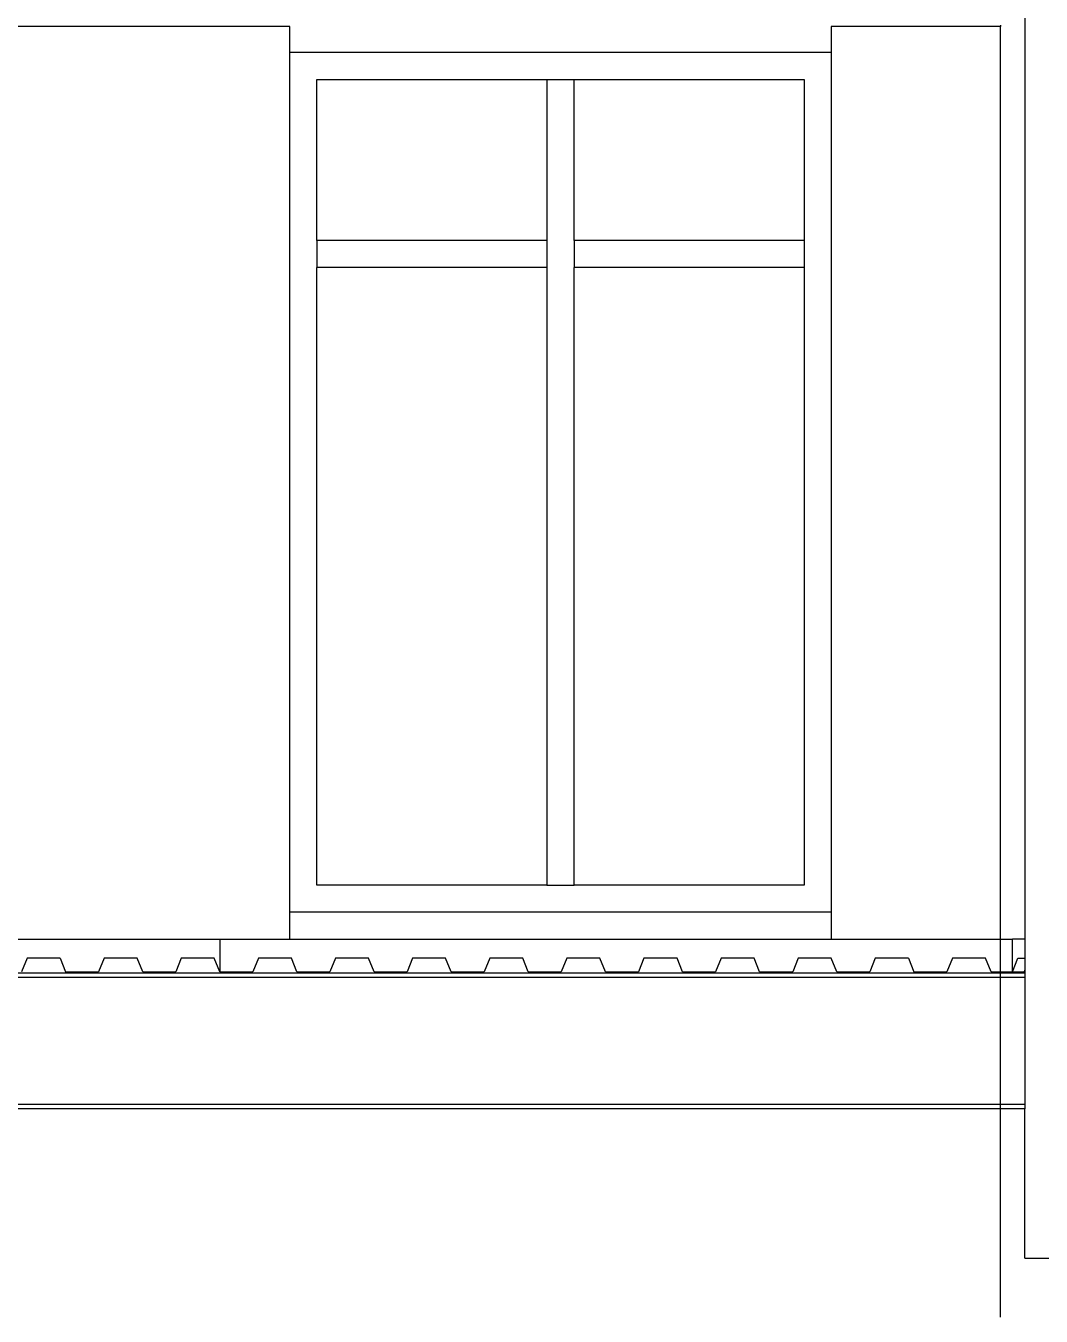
# Model space of a CAD drawing. Extents: x -92 to 92, y -11 to 21.
# Drawn here: x 24.037 to 27.788, y 2.312 to 7.076 of the extents above; entities that cross this region are included whole.
import ezdxf

# ---------------------------------------------------------------- set-up
doc = ezdxf.new("R2010")
doc.units = 0
doc.layers.get('0').update_dxf_attribs({"linetype": 'CONTINUOUS'})

msp = doc.modelspace()

# ---------------------------------------------------------------- linework, layer by layer
for p, q in [((27.7273, 9.6423), (27.7273, 3.7037)), ((25.0123, 7.0737), (23.8623, 7.0737)), ((25.0123, 6.978), (25.0123, 7.0737)), ((27.6373, 7.0737), (27.0123, 7.0737)), ((27.0123, 7.0737), (27.0123, 6.978)), ((27.6373, 7.078), (27.6373, 7.0737)), ((27.6373, 3.7037), (27.6373, 7.0737)), ((25.0123, 6.978), (27.0123, 6.978)), ((25.0123, 3.8037), (25.0123, 6.978)), ((27.0123, 6.978), (27.0123, 3.8037)), ((25.1123, 6.2837), (25.1123, 6.878)), ((25.1123, 6.878), (25.9623, 6.878)), ((25.9623, 6.878), (26.0623, 6.878)), ((25.9623, 6.878), (25.9623, 6.2837)), ((26.0623, 6.2837), (26.0623, 6.878)), ((26.0623, 6.878), (26.9123, 6.878)), ((26.9123, 6.878), (26.9123, 6.2837)), ((25.9623, 6.2837), (25.1123, 6.2837)), ((25.1123, 6.2837), (25.1123, 6.1837)), ((25.9623, 6.2837), (25.9623, 6.1837)), ((26.9123, 6.2837), (26.0623, 6.2837)), ((26.0623, 6.2837), (26.0623, 6.1837)), ((26.9123, 6.2837), (26.9123, 6.1837)), ((25.9623, 6.1837), (25.1123, 6.1837)), ((25.1123, 3.9037), (25.1123, 6.1837)), ((25.9623, 6.1837), (25.9623, 3.9037)), ((26.9123, 6.1837), (26.0623, 6.1837)), ((26.0623, 3.9037), (26.0623, 6.1837)), ((26.9123, 6.1837), (26.9123, 3.9037)), ((25.9623, 3.9037), (25.1123, 3.9037)), ((25.9623, 3.9037), (26.0623, 3.9037)), ((26.9123, 3.9037), (26.0623, 3.9037)), ((27.0123, 3.8037), (25.0123, 3.8037)), ((25.0123, 3.7037), (25.0123, 3.8037)), ((27.0123, 3.8037), (27.0123, 3.7037)), ((23.8623, 3.7037), (24.7539, 3.7037)), ((24.7539, 3.7037), (24.7539, 3.5837)), ((24.7539, 3.7037), (25.0123, 3.7037)), ((25.0123, 3.7037), (27.0123, 3.7037)), ((27.0123, 3.7037), (27.6373, 3.7037)), ((27.6373, 3.7037), (27.6813, 3.7037)), ((27.6373, 3.5837), (27.6373, 3.7037)), ((27.6813, 3.5837), (27.6813, 3.7037)), ((27.7273, 3.7037), (27.6813, 3.7037)), ((27.7273, 3.7037), (27.7273, 3.6337)), ((24.0418, 3.6337), (24.0214, 3.5837)), ((24.1638, 3.6337), (24.0418, 3.6337)), ((24.1638, 3.6337), (24.1842, 3.5837)), ((24.3266, 3.6337), (24.3063, 3.5837)), ((24.4487, 3.6337), (24.3266, 3.6337)), ((24.4691, 3.5837), (24.4487, 3.6337)), ((24.6115, 3.6337), (24.5911, 3.5837)), ((24.7336, 3.6337), (24.6115, 3.6337)), ((24.7539, 3.5837), (24.7336, 3.6337)), ((24.8963, 3.6337), (24.876, 3.5837)), ((25.0184, 3.6337), (24.8963, 3.6337)), ((25.0388, 3.5837), (25.0184, 3.6337)), ((25.1812, 3.6337), (25.1608, 3.5837)), ((25.3033, 3.6337), (25.1812, 3.6337)), ((25.3236, 3.5837), (25.3033, 3.6337)), ((25.466, 3.6337), (25.4457, 3.5837)), ((25.5881, 3.6337), (25.466, 3.6337)), ((25.6085, 3.5837), (25.5881, 3.6337)), ((25.7509, 3.6337), (25.7306, 3.5837)), ((25.873, 3.6337), (25.7509, 3.6337)), ((25.8933, 3.5837), (25.873, 3.6337)), ((26.0358, 3.6337), (26.0154, 3.5837)), ((26.1578, 3.6337), (26.0358, 3.6337)), ((26.1782, 3.5837), (26.1578, 3.6337)), ((26.3206, 3.6337), (26.3003, 3.5837)), ((26.4427, 3.6337), (26.3206, 3.6337)), ((26.463, 3.5837), (26.4427, 3.6337)), ((26.6055, 3.6337), (26.5851, 3.5837)), ((26.7276, 3.6337), (26.6055, 3.6337)), ((26.7479, 3.5837), (26.7276, 3.6337)), ((26.8903, 3.6337), (26.87, 3.5837)), ((27.0124, 3.6337), (26.8903, 3.6337)), ((27.0328, 3.5837), (27.0124, 3.6337)), ((27.1752, 3.6337), (27.1548, 3.5837)), ((27.2973, 3.6337), (27.1752, 3.6337)), ((27.2973, 3.6337), (27.3176, 3.5837)), ((27.46, 3.6337), (27.4397, 3.5837)), ((27.5821, 3.6337), (27.46, 3.6337)), ((27.6025, 3.5837), (27.5821, 3.6337)), ((27.6813, 3.5837), (27.7017, 3.6337)), ((27.7017, 3.6337), (27.7273, 3.6337)), ((27.7273, 3.6337), (27.7273, 3.5905)), ((27.6373, 3.578), (20.1373, 3.578)), ((24.1842, 3.5837), (24.3063, 3.5837)), ((24.2273, 3.5837), (24.2273, 3.578)), ((24.4691, 3.5837), (24.5911, 3.5837)), ((24.7539, 3.5837), (24.876, 3.5837)), ((25.0388, 3.5837), (25.1608, 3.5837)), ((25.3236, 3.5837), (25.4457, 3.5837)), ((25.6085, 3.5837), (25.7306, 3.5837)), ((25.8933, 3.5837), (26.0154, 3.5837)), ((26.1782, 3.5837), (26.3003, 3.5837)), ((26.463, 3.5837), (26.5851, 3.5837)), ((26.7479, 3.5837), (26.87, 3.5837)), ((27.0328, 3.5837), (27.1548, 3.5837)), ((27.3176, 3.5837), (27.4397, 3.5837)), ((27.6025, 3.5837), (27.6373, 3.5837)), ((27.6373, 3.5837), (27.6373, 3.578)), ((27.6373, 3.5837), (27.6813, 3.5837)), ((27.7273, 3.578), (27.6373, 3.578)), ((27.6373, 3.562), (27.6373, 3.578)), ((27.6813, 3.5837), (27.7246, 3.5837)), ((27.7273, 3.5905), (27.7246, 3.5837)), ((27.7273, 3.5905), (27.7273, 3.578)), ((27.7273, 3.578), (27.7273, 3.562)), ((27.6373, 3.562), (12.9373, 3.562)), ((27.7273, 3.562), (27.6373, 3.562)), ((27.6373, 3.094), (27.6373, 3.562)), ((27.7273, 3.562), (27.7273, 3.094)), ((27.6373, 3.094), (12.9373, 3.094)), ((24.3742, 3.078), (23.6587, 3.078)), ((24.3957, 3.078), (24.3742, 3.078)), ((24.4444, 3.078), (24.3957, 3.078)), ((24.4775, 3.078), (24.4444, 3.078)), ((24.5535, 3.078), (24.4775, 3.078)), ((25.4305, 3.078), (24.5535, 3.078)), ((27.2927, 3.078), (25.4305, 3.078)), ((27.3365, 3.078), (27.2927, 3.078)), ((27.4296, 3.078), (27.3365, 3.078)), ((27.5709, 3.078), (27.4296, 3.078)), ((27.6373, 3.078), (27.5709, 3.078)), ((27.7273, 3.094), (27.6373, 3.094)), ((27.6373, 3.078), (27.6373, 3.094)), ((27.6373, 2.3086), (27.6373, 3.078)), ((27.7273, 3.078), (27.6373, 3.078)), ((27.7273, 3.094), (27.7273, 3.078)), ((27.7273, 2.5259), (27.7273, 3.078)), ((27.7273, 2.5259), (27.8473, 2.5259))]:
    msp.add_line(p, q)

doc.saveas('drawing.dxf')
